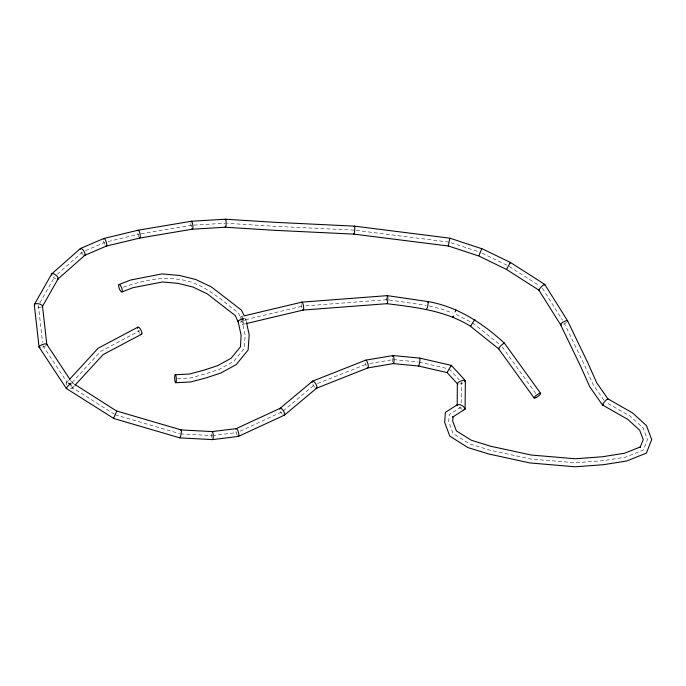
<?xml version="1.0" encoding="UTF-8"?>
<svg xmlns="http://www.w3.org/2000/svg" width="686" height="686" viewBox="0 0 686 686"><rect width="100%" height="100%" fill="white"/><g stroke="black" fill="none" stroke-linecap="round" stroke-linejoin="round"><path stroke-width="0.51" stroke-dasharray="3.43 2.57" d="M461.163 402.914L461.361 382.188M39.951 302.732L54.889 276.407M66.276 382.942L68.994 379.967M72.099 382.505L100.593 351.438L139.738 330.695M72.227 388.285L74.38 385.935M57.272 274.306L82.672 251.899M283.095 411.043L313.794 385.352M461.121 407.055L449.201 414.524L448.704 421.856L453.086 433.501L469.618 443.902L489.873 450.153L530.647 459.003L575.202 462.776L602.925 460.726L625.581 457.116L643.288 450.11L647.455 439.546L643.074 427.901L630.082 416.102L606.081 402.416M240.203 431.185L282.28 411.72M85.596 250.647L105.095 242.278M317.549 383.508L365.81 364.412M123.343 287.134C141.007 281.251 160.07 276.321 178.754 279.391C202.687 281.997 219.974 299.13 238.308 312.816L241.961 320.405M108.182 241.532L139.035 234.106M301.471 306.359L245.76 319.616M241.12 316.495L243.178 316.066M242.81 324.315L245.288 323.801M141.11 233.763L191.891 225.214M369.848 363.511L393.224 359.575L418.143 361.976M212.446 435.593L236.293 432.634M305.682 305.862L387.127 299.662M193.984 225.094L225.402 223.224M177.58 378.629L190.125 377.995L204.977 374.033L219.194 369.351L233.617 361.453L244.225 348.548L245.134 335.06L242.192 321.451M354.113 230.127L274.546 226.311L227.538 223.353M180.632 433.912L211.391 435.541M356.24 230.393L449.09 242.115M389.245 299.971L426.315 305.364M419.18 362.079L447.118 368.502M429.307 306.007L440.901 308.906L452.468 312.927M115.171 414.756L179.612 433.612M451.105 242.775L480.329 252.285M462.09 409.31L457.742 406.489M482.207 253.194L508.429 265.945M456.224 314.531L470.81 321.974M72.099 382.685L73.891 383.817M71.052 386.758L114.27 414.181M509.338 266.528L539.11 285.556M472.637 322.909L499.897 344.689M449.193 368.974L459.208 379.855M502.169 346.867L536.135 393.961M603.972 400.187L593.253 384.829L584.438 365.038L564.544 323.741M70.401 380.087L71.55 381.836M42.926 345.718L66.911 382.068M542.377 288.171L562.417 320.113M245.785 319.136L246.583 322.832M38.399 305.45L42.566 342.537M566.55 322.394A4.005 1.055 -28.9 0 1 562.623 324.607M463.084 382.779A4.167 1.261 -21.8 0 1 459.569 384.023M314.702 387.178A4.03 1.415 59.4 0 1 312.413 383.234M282.418 414.198A4.022 1.432 57.7 0 1 280.18 410.751M236.953 434.752A4.03 1.14 74.2 0 1 235.89 431.228M392.641 361.848A4.022 0.797 88.1 0 1 392.469 357.526M366.315 366.058A4.013 1.132 74.5 0 1 365.372 362.757M72.047 382.625A4.047 0.626 -45.7 0 1 72.021 383.2M45.876 345.598A4.056 1.261 -20.2 0 1 41.22 347.468M211.803 437.419A4.013 0.797 88 0 1 211.76 432.943M41.194 307.139A4.09 1.672 11.4 0 1 35.955 306.393M72.107 386.707A4.005 1.595 42.5 0 1 69.217 387.624M66.688 385.052A4.005 1.595 42.5 0 1 66.851 382.668M55.78 278.876A4.022 1.629 39.1 0 1 52.385 276.158M83.169 254.72A4.022 1.432 57.8 0 1 80.596 250.982M104.684 244.362A4.005 1.183 71.7 0 1 103.423 240.057M138.692 236.61A4.005 1.038 78.5 0 1 137.757 232.434M191.231 226.886A4.005 0.909 83.5 0 1 190.897 222.856M139.79 333.199A4.005 1.363 62.1 0 1 137.689 329.22M386.432 300.948A4.013 0.686 -88 0 1 386.621 297.544M301.823 307.628A4.005 0.978 81.1 0 1 301.377 304.473M243.196 321.537A4.005 1.038 78.2 0 1 242.604 324.307A4.005 1.038 78.2 0 1 240.966 320.731M240.657 318.167A4.005 1.038 78.2 0 1 240.949 316.623M245.194 318.69A4.013 1.269 -19 0 1 244.439 320.671M242.475 321.571A4.013 1.269 -19 0 1 240.186 322.128"/><path stroke-width="1.03" d="M457.202 405.589L457.339 383.585M448.155 245.914L478.828 256.007L506.482 269.444L538.913 290.169L560.573 324.71L580.819 366.736L589.754 386.793L602.394 404.92L627.716 419.352L639.644 430.139L643.236 439.692L640.107 447.281L640.45 446.929L624.552 453.232L602.454 456.756L575.245 458.763L531.247 455.032L490.893 446.286L471.299 440.232L456.379 430.885L452.717 421.161L453.077 416.445L452.794 416.994L465.074 409.13L465.374 380.79M457.142 405.203C459.38 403.128 464.173 406.301 465.108 408.907M478.965 255.586L481.821 248.581L510.393 262.455L544.727 284.39M481.795 248.718L449.956 238.196L354.456 226.14L274.76 222.315L225.42 219.211L191.463 221.235L138.22 230.187L103.86 238.462M427.781 302.243L428.158 301.591C457.545 306.693 482.85 323.286 504.45 343.206M455.787 310.398L455.976 309.926L455.17 311.873M453.112 316.555L452.837 317.266L453.412 315.997M280.205 408.273L236.19 428.63L212.291 431.58L181.31 429.942L116.834 411.077L113.507 418.426L179.955 437.882L212.557 439.606M116.8 411.146L74.783 384.392M113.55 418.323L66.396 388.542L39.111 347.193M474.669 319.985L474.823 319.539L470.45 326.279L498.645 348.814L534.128 398.017M451.062 365.947L451.302 365.364L465.254 380.507M510.135 263.098L510.367 262.464L506.637 269.264M449.802 238.385L448.275 246.008L353.77 234.115L274.323 230.307L225.394 227.229L192.312 229.201M34.377 304.447L51.673 273.971M42.429 306.462L58.104 278.842M447.435 372.172L447.126 372.575L418.537 366.032L393.335 363.606L367.842 367.91L316.598 388.182M470.939 325.807L470.485 326.287C445.446 310.501 415.63 307.302 386.955 303.684M69.672 379.229L98.089 348.256L137.835 327.179M75.1 385.146L103.166 354.551L141.642 334.211M51.793 273.808L80.416 248.555M57.984 279.005L84.927 255.243M280.051 408.367L312.447 381.253M284.51 415.073L316.743 388.096M457.425 404.654L445.36 412.389L444.665 422.465L449.819 436.159L467.929 447.572L488.861 454.029L530.046 462.964L575.211 466.789L603.397 464.705L626.61 461.009L646.375 453.12L651.7 439.597L646.478 425.612L632.458 412.843L607.925 398.866L596.717 382.805L588.065 363.34L567.596 320.842L544.744 284.424M464.816 409.465L464.01 409.679M238.471 436.39L284.364 415.167M80.562 248.452L103.792 238.488M84.781 255.346L106.407 246.068M312.602 381.159L365.689 360.159L393.061 355.545M119.081 284.484L130.812 279.974L161.939 273.911L179.423 275.438L195.827 279.528L211.391 286.945L241.446 310.123L244.207 315.852L301.849 302.149M121.911 291.97A4.005 1.235 69 0 0 120.805 286.028A4.005 1.235 69 0 0 118.764 286.688A4.005 1.235 69 0 0 121.911 291.97L132.93 287.717L162.462 281.972L178.103 283.352L193.1 287.1L207.146 293.788L235.152 315.474L238.171 321.743M106.339 246.094L139.841 238.033L192.363 229.193M246.12 323.62L303.169 310.063L386.998 303.684M212.609 439.606L238.402 436.407M301.909 302.14L387.256 295.64L428.158 301.591C428.33 303.598 427.472 308.966 426.495 309M175.282 374.736L189.525 374.016L203.828 370.2L217.634 365.655L231.113 358.264L240.477 346.799L241.112 335.24L238.145 321.665M175.642 382.728A4.005 0.823 87.1 0 0 176.131 376.914A4.005 0.823 87.1 0 0 174.69 376.563A4.005 0.823 87.1 0 0 175.642 382.728L190.725 381.965L206.126 377.875L220.823 373.021L236.207 364.592L248.118 350.014L249.164 334.777L246.583 322.832M393.112 355.545L419.823 358.118L451.294 365.355L447.083 372.567L457.468 383.86M504.476 343.24L540.611 393.327M46.751 344.235L69.826 379.212M42.498 306.059L46.802 344.381M34.309 304.85L39.051 347.047M603.277 404.491A4.065 0.566 -47.8 0 1 602.943 403.737A4.065 0.566 -47.8 0 1 606.553 399.706A4.065 0.566 -47.8 0 1 607.685 399.569M561.534 324.89A4.005 1.055 -28.9 0 1 561.234 323.5A4.005 1.055 -28.9 0 1 565.676 320.902A4.005 1.055 -28.9 0 1 567.468 321.425M539.496 290.032A4.065 0.652 -44.9 0 1 539.693 288.677A4.065 0.652 -44.9 0 1 543.406 285.016A4.065 0.652 -44.9 0 1 544.495 285.102M457.956 384.066A4.167 1.261 -21.8 0 1 458.908 382.016A4.167 1.261 -21.8 0 1 463.942 380.25A4.167 1.261 -21.8 0 1 464.671 381.716M419.566 358.461A4.005 0.472 -80.8 0 1 419.721 361.676A4.005 0.472 -80.8 0 1 418.46 365.947M312.241 382.479A4.03 1.415 59.4 0 1 313.914 381.639A4.03 1.415 59.4 0 1 316.778 386.081A4.03 1.415 59.4 0 1 315.843 388.07M279.819 409.259A4.022 1.432 57.7 0 1 283.352 410.743A4.022 1.432 57.7 0 1 283.721 415.124M235.89 429.076A4.03 1.14 74.2 0 1 238.496 432.437A4.03 1.14 74.2 0 1 237.725 436.013M392.872 355.725A4.022 0.797 88.1 0 1 394.03 359.807A4.022 0.797 88.1 0 1 393.035 363.28M392.632 356.403A4.022 0.797 88.1 0 1 392.744 356M365.424 360.493A4.013 1.132 74.5 0 1 367.919 363.837A4.013 1.132 74.5 0 1 367.353 367.696M40.062 347.545A4.056 1.261 -20.2 0 1 41.932 344.749A4.056 1.261 -20.2 0 1 46.682 344.749M212.051 431.828A4.013 0.797 88 0 1 213.243 435.584A4.013 0.797 88 0 1 212.308 439.366M180.967 430.516A4.022 0.463 -80.3 0 1 181.421 431.331A4.022 0.463 -80.3 0 1 180.564 436.442A4.022 0.463 -80.3 0 1 179.818 437.342M66.851 388.456A4.047 0.626 -45.7 0 1 66.799 387.496A4.047 0.626 -45.7 0 1 69.826 384.186L69.989 384.04A4.047 0.626 -45.7 0 1 71.147 383.088M68.497 383.131A4.005 1.595 42.5 0 1 71.275 385.438M34.712 305.519A4.09 1.672 11.4 0 1 38.33 303.744A4.09 1.672 11.4 0 1 42.146 306.702M51.776 275.137A4.022 1.629 39.1 0 1 53.311 273.688A4.022 1.629 39.1 0 1 57.461 276.75A4.022 1.629 39.1 0 1 57.332 279.245M80.211 249.327A4.022 1.432 57.8 0 1 83.838 251.05A4.022 1.432 57.8 0 1 84.026 255.278M103.457 239.071A4.005 1.183 71.7 0 1 106.176 241.755A4.005 1.183 71.7 0 1 105.824 245.931M137.843 230.788A4.005 1.038 78.5 0 1 140.038 233.866A4.005 1.038 78.5 0 1 139.258 237.665M191.008 221.981A4.005 0.909 83.5 0 1 192.234 222.393A4.005 0.909 83.5 0 1 192.886 227.503A4.005 0.909 83.5 0 1 191.874 228.807M225.025 219.82A4.005 0.737 -89.9 0 1 225.96 220.566A4.005 0.737 -89.9 0 1 225.977 225.737A4.005 0.737 -89.9 0 1 225.034 226.714M354.079 226.74A4.005 0.6 -85 0 1 354.791 227.478A4.005 0.6 -85 0 1 354.37 232.623A4.005 0.6 -85 0 1 353.522 233.609M137.517 328.285A4.005 1.363 62.1 0 1 139.181 327.668A4.005 1.363 62.1 0 1 141.77 332.101A4.005 1.363 62.1 0 1 140.973 334.193M499.074 348.754A4.022 0.677 -43.7 0 1 500.874 345.718A4.022 0.677 -43.7 0 1 504.476 343.472M386.955 296.052A4.013 0.686 -88 0 1 387.83 299.233A4.013 0.686 -88 0 1 386.835 303.564M301.454 302.938A4.005 0.978 81.1 0 1 302.766 303.229A4.005 0.978 81.1 0 1 303.658 308.306A4.005 0.978 81.1 0 1 302.637 309.72M242.107 317.489A4.005 1.038 78.2 0 1 243.058 320.568M238.402 322A4.013 1.269 -19 0 1 239.577 320.088A4.013 1.269 -19 0 1 244.156 318.647M536.032 397.554A4.005 0.892 -35.8 0 0 540.637 393.37A4.005 0.892 -35.8 0 0 535.44 396.079A4.005 0.892 -35.8 0 0 536.032 397.554"/></g></svg>
